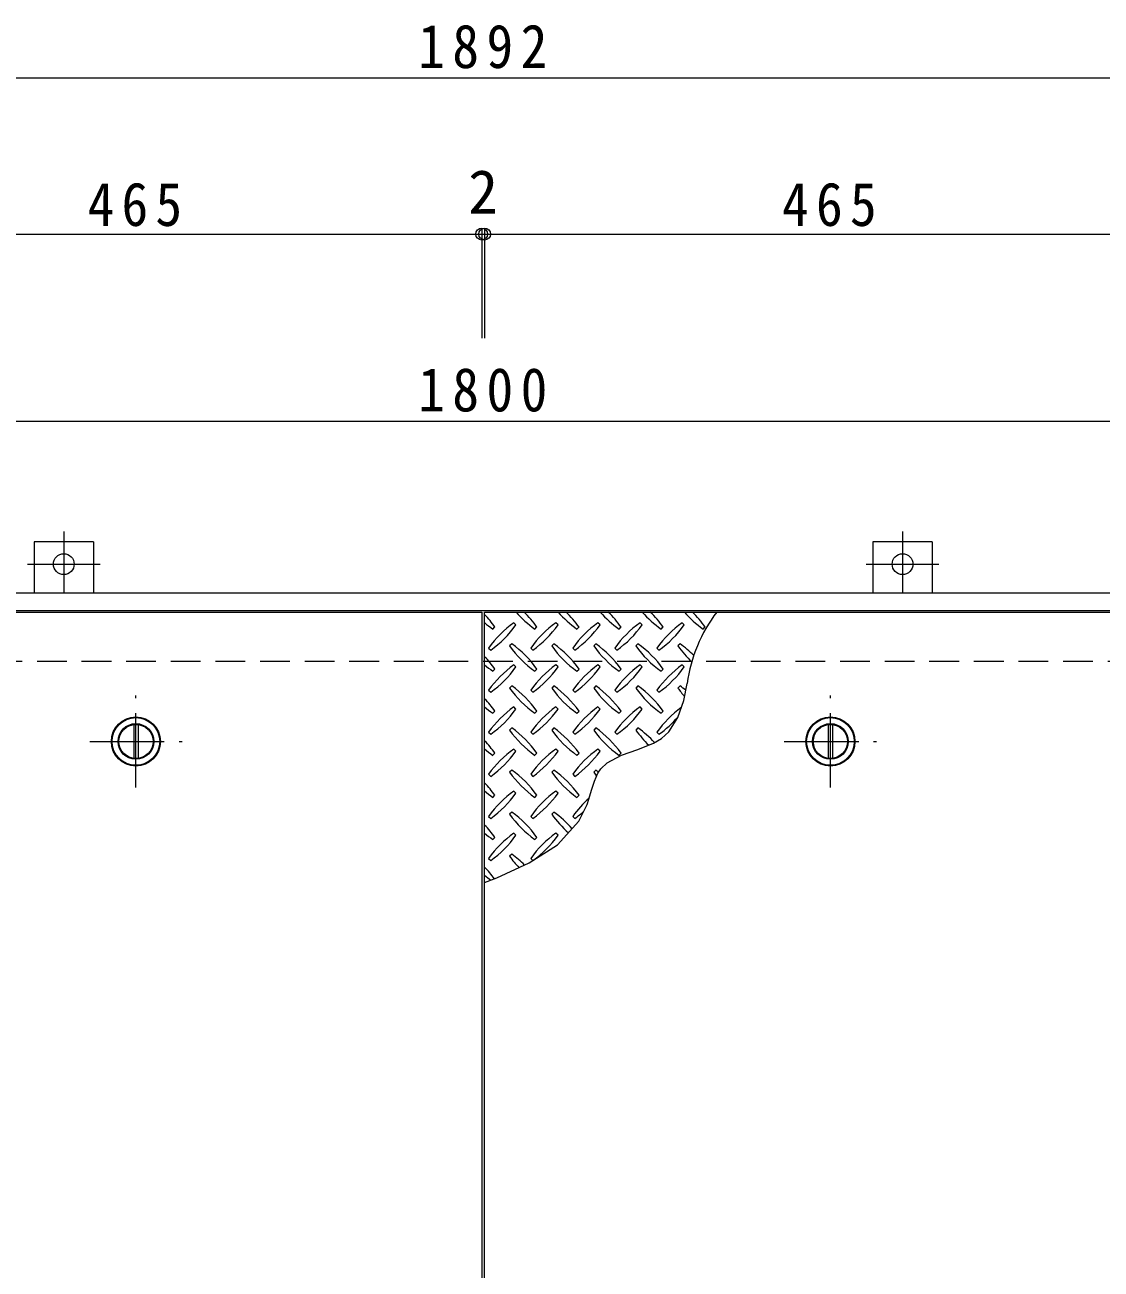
# Model space of a CAD drawing. Units: millimetres at full size, sheet at 1:10. Extents: x -2570 to 2403, y -1962 to 1480.
# Drawn here: x -1403 to -680, y 643 to 1480 of the extents above; entities that cross this region are included whole.
import ezdxf
from ezdxf.enums import TextEntityAlignment as Align

# ---------------------------------------------------------------- set-up
doc = ezdxf.new("R2010")
doc.units = ezdxf.units.MM
doc.header["$LTSCALE"] = 10
doc.header["$PDMODE"] = 32
doc.header["$PDSIZE"] = 8
doc.linetypes.add('CHAIN1', pattern=[8, 5, -1, 1, -1])
doc.linetypes.add('DASHED2', pattern=[3, 2, -1])
for name, color, linetype, lineweight in [('0-1', 2, 'DASHED2', 9), ('0-2', 3, 'Continuous', 9), ('0-3', 2, 'Continuous', 9), ('0-9', 134, 'Continuous', 5), ('0-C', 2, 'Continuous', 9), ('0-E', 3, 'Continuous', 9), ('0-F', 7, 'Continuous', 9)]:
    doc.layers.add(name, color=color, linetype=linetype, lineweight=lineweight)
doc.styles.add('ＭＳ ゴシック', font='')
doc.styles.get('ＭＳ ゴシック').set_extended_font_data('MS Gothic')

msp = doc.modelspace()

# ---------------------------------------------------------------- linework, layer by layer
at = {"layer": '0-1'}
msp.add_line((-1995.15, 1051.94), (-195.15, 1051.94), dxfattribs=at)
at = {"layer": '0-2'}
for p, q in [((-1561.15, 1084.94), (-1096.15, 1084.94)), ((-1096.15, 1084.94), (-1096.15, 118.94)), ((-1094.15, 118.94), (-1094.15, 1084.94)), ((-1094.15, 1084.94), (-629.15, 1084.94))]:
    msp.add_line(p, q, dxfattribs=at)
for centre in [(-1328.65, 997.94), (-861.65, 997.94)]:
    msp.add_circle(centre, 16.5, dxfattribs=at)
at = {"layer": '0-3'}
for p, q in [((-2041.15, 1097.94), (-149.15, 1097.94)), ((-2029.15, 1085.94), (-161.15, 1085.94))]:
    msp.add_line(p, q, dxfattribs=at)
at = {"layer": '0-9'}
for p, q in [((-1088.65, 1073.47), (-1087.24, 1074.89)), ((-1073.1, 1076.3), (-1074.51, 1077.72)), ((-1060.37, 1073.47), (-1058.96, 1074.89)), ((-1044.81, 1076.3), (-1046.23, 1077.72)), ((-1032.09, 1073.47), (-1030.67, 1074.89)), ((-1016.53, 1076.3), (-1017.94, 1077.72)), ((-1003.8, 1073.47), (-1002.39, 1074.89)), ((-988.25, 1076.3), (-989.66, 1077.72)), ((-975.52, 1073.47), (-974.1, 1074.89)), ((-959.96, 1076.3), (-961.38, 1077.72)), ((-947.23, 1073.47), (-945.82, 1074.89)), ((-1075.93, 1063.57), (-1077.34, 1062.16)), ((-1047.64, 1063.57), (-1049.06, 1062.16)), ((-1019.36, 1063.57), (-1020.77, 1062.16)), ((-991.07, 1063.57), (-992.49, 1062.16)), ((-962.79, 1063.57), (-964.2, 1062.16)), ((-1091.48, 1060.74), (-1090.07, 1059.33)), ((-1063.2, 1060.74), (-1061.78, 1059.33)), ((-1034.91, 1060.74), (-1033.5, 1059.33)), ((-1006.63, 1060.74), (-1005.22, 1059.33)), ((-978.35, 1060.74), (-976.93, 1059.33)), ((-1088.65, 1045.19), (-1087.24, 1046.6)), ((-1073.1, 1048.02), (-1074.51, 1049.43)), ((-1060.37, 1045.19), (-1058.96, 1046.6)), ((-1044.81, 1048.02), (-1046.23, 1049.43)), ((-1032.09, 1045.19), (-1030.67, 1046.6)), ((-1016.53, 1048.02), (-1017.94, 1049.43)), ((-1003.8, 1045.19), (-1002.39, 1046.6)), ((-988.25, 1048.02), (-989.66, 1049.43)), ((-975.52, 1045.19), (-974.1, 1046.6)), ((-959.96, 1048.02), (-961.38, 1049.43)), ((-1091.48, 1032.46), (-1090.07, 1031.05)), ((-1075.93, 1035.29), (-1077.34, 1033.87)), ((-1063.2, 1032.46), (-1061.78, 1031.05)), ((-1047.64, 1035.29), (-1049.06, 1033.87)), ((-1034.91, 1032.46), (-1033.5, 1031.05)), ((-1019.36, 1035.29), (-1020.77, 1033.87)), ((-1006.63, 1032.46), (-1005.22, 1031.05)), ((-991.07, 1035.29), (-992.49, 1033.87)), ((-978.35, 1032.46), (-976.93, 1031.05)), ((-962.79, 1035.29), (-964.2, 1033.87)), ((-1073.1, 1019.73), (-1074.51, 1021.15)), ((-1044.81, 1019.73), (-1046.23, 1021.15)), ((-1016.53, 1019.73), (-1017.94, 1021.15)), ((-988.25, 1019.73), (-989.66, 1021.15)), ((-1088.65, 1016.9), (-1087.24, 1018.32)), ((-1060.37, 1016.9), (-1058.96, 1018.32)), ((-1032.09, 1016.9), (-1030.67, 1018.32)), ((-1003.8, 1016.9), (-1002.39, 1018.32)), ((-975.52, 1016.9), (-974.1, 1018.32)), ((-1091.48, 1004.18), (-1090.07, 1002.76)), ((-1075.93, 1007), (-1077.34, 1005.59)), ((-1063.2, 1004.18), (-1061.78, 1002.76)), ((-1047.64, 1007), (-1049.06, 1005.59)), ((-1034.91, 1004.18), (-1033.5, 1002.76)), ((-1019.36, 1007), (-1020.77, 1005.59)), ((-1006.63, 1004.18), (-1005.22, 1002.76)), ((-991.07, 1007), (-992.49, 1005.59)), ((-978.35, 1004.18), (-976.93, 1002.76)), ((-1088.65, 988.62), (-1087.24, 990.03)), ((-1073.1, 991.45), (-1074.51, 992.86)), ((-1060.37, 988.62), (-1058.96, 990.03)), ((-1044.81, 991.45), (-1046.23, 992.86)), ((-1032.09, 988.62), (-1030.67, 990.03)), ((-1016.53, 991.45), (-1017.94, 992.86)), ((-1003.8, 988.62), (-1002.39, 990.03)), ((-1075.93, 978.72), (-1077.34, 977.31)), ((-1047.64, 978.72), (-1049.06, 977.31)), ((-1019.36, 978.72), (-1020.77, 977.31)), ((-1091.48, 975.89), (-1090.07, 974.48)), ((-1063.2, 975.89), (-1061.78, 974.48)), ((-1034.91, 975.89), (-1033.5, 974.48)), ((-1073.1, 963.16), (-1074.51, 964.58)), ((-1044.81, 963.16), (-1046.23, 964.58)), ((-1088.65, 960.34), (-1087.24, 961.75)), ((-1060.37, 960.34), (-1058.96, 961.75)), ((-1032.09, 960.34), (-1030.67, 961.75)), ((-1091.48, 947.61), (-1090.07, 946.19)), ((-1075.93, 950.44), (-1077.34, 949.02)), ((-1063.2, 947.61), (-1061.78, 946.19)), ((-1047.64, 950.44), (-1049.06, 949.02)), ((-1034.91, 947.61), (-1033.5, 946.19)), ((-1088.65, 932.05), (-1087.24, 933.47)), ((-1073.1, 934.88), (-1074.51, 936.29)), ((-1060.37, 932.05), (-1058.96, 933.47)), ((-1044.81, 934.88), (-1046.23, 936.29)), ((-1075.93, 922.15), (-1077.34, 920.74)), ((-1091.48, 919.32), (-1090.07, 917.91)), ((-1063.2, 919.32), (-1061.78, 917.91))]:
    msp.add_line(p, q, dxfattribs=at)
msp.add_lwpolyline([(-1094.15, 903.03), (-1085.88, 906.36), (-1064.13, 916.31), (-1045.17, 928.48), (-1030.76, 944.26), (-1025.19, 955.61), (-1024.05, 959.09), (-1022.28, 965.23), (-1020.39, 971.23), (-1017.94, 976.7), (-1016.09, 979.48), (-1011.81, 983.6), (-1002.22, 988.7), (-991.25, 992.6), (-980.57, 996.79), (-975.17, 999.95), (-970.33, 1004.33), (-964.24, 1013.95), (-960.3, 1025.53), (-957.94, 1036.96)], dxfattribs=at)
for centre, radius, start, end in [((-1146.28, 1032.81), 72.5, 35.47272, 44.0249), ((-1018.3, 1132.52), 72.5, 221.00789, 234.5273), ((-1118, 1032.81), 72.5, 35.47272, 45.97511), ((-990.01, 1132.52), 72.5, 221.00789, 234.5273), ((-1089.72, 1032.81), 72.5, 35.47272, 45.97511), ((-961.73, 1132.52), 72.5, 221.00789, 234.5273), ((-1061.43, 1032.81), 72.5, 35.47272, 45.97511), ((-933.44, 1132.52), 72.5, 221.00789, 234.5273), ((-1033.15, 1032.81), 72.5, 35.47272, 45.97511), ((-905.16, 1132.52), 72.5, 221.00789, 234.5273), ((-856.75, 1023.2), 102.13, 142.79805, 172.25462), ((-1004.86, 1032.81), 72.5, 35.47272, 45.97511), ((-1046.58, 1132.52), 72.5, 228.99213, 234.5273), ((-1032.44, 1018.67), 72.5, 125.47272, 144.5273), ((-1132.14, 1118.37), 72.5, 305.47256, 324.5273), ((-1004.16, 1018.67), 72.5, 125.47272, 144.5273), ((-1103.86, 1118.37), 72.5, 305.47256, 324.5273), ((-975.87, 1018.67), 72.5, 125.47272, 144.5273), ((-1075.57, 1118.37), 72.5, 305.47256, 324.5273), ((-947.59, 1018.67), 72.5, 125.47272, 144.5273), ((-1047.29, 1118.37), 72.5, 305.47256, 324.5273), ((-919.3, 1018.67), 72.5, 125.47272, 144.5273), ((-1019, 1118.37), 72.5, 305.47256, 324.5273), ((-1118, 1004.53), 72.5, 35.47272, 54.5273), ((-1089.72, 1004.53), 72.5, 35.47272, 54.5273), ((-1061.43, 1004.53), 72.5, 35.47272, 54.5273), ((-1033.15, 1004.53), 72.5, 35.47272, 54.5273), ((-1004.86, 1004.53), 72.5, 44.94598, 54.5273), ((-1146.28, 1004.53), 72.5, 35.47272, 44.0249), ((-1018.3, 1104.23), 72.5, 215.47258, 234.5273), ((-990.01, 1104.23), 72.5, 215.47258, 234.5273), ((-961.73, 1104.23), 72.5, 215.47258, 234.5273), ((-933.44, 1104.23), 72.5, 215.47258, 234.5273), ((-905.16, 1104.23), 72.5, 215.47258, 226.69856), ((-1046.58, 1104.23), 72.5, 228.99213, 234.5273), ((-1032.44, 990.39), 72.5, 125.47272, 144.5273), ((-1132.14, 1090.09), 72.5, 305.47256, 324.5273), ((-1004.16, 990.39), 72.5, 125.47272, 144.5273), ((-1103.86, 1090.09), 72.5, 305.47256, 324.5273), ((-975.87, 990.39), 72.5, 125.47272, 144.5273), ((-1075.57, 1090.09), 72.5, 305.47256, 324.5273), ((-947.59, 990.39), 72.5, 125.47272, 144.5273), ((-1047.29, 1090.09), 72.5, 305.47256, 324.5273), ((-919.3, 990.39), 72.5, 125.47272, 144.5273), ((-1019, 1090.09), 72.5, 305.47256, 324.5273), ((-1018.3, 1075.95), 72.5, 215.47258, 234.5273), ((-1118, 976.25), 72.5, 35.47272, 54.5273), ((-990.01, 1075.95), 72.5, 215.47258, 234.5273), ((-1089.72, 976.25), 72.5, 35.47272, 54.5273), ((-961.73, 1075.95), 72.5, 215.47258, 234.5273), ((-1061.43, 976.25), 72.5, 35.47272, 54.5273), ((-933.44, 1075.95), 72.5, 215.47258, 234.5273), ((-1033.15, 976.25), 72.5, 35.47272, 54.5273), ((-905.16, 1075.95), 72.5, 215.47258, 221.1628), ((-1004.86, 976.25), 72.5, 50.65677, 54.5273), ((-1146.28, 976.25), 72.5, 35.47272, 44.0249), ((-1046.58, 1075.95), 72.5, 228.99213, 234.5273), ((-1032.44, 962.1), 72.5, 125.47272, 144.5273), ((-1004.16, 962.1), 72.5, 125.47272, 144.5273), ((-975.87, 962.1), 72.5, 125.47272, 144.5273), ((-947.59, 962.1), 72.5, 125.47272, 144.5273), ((-919.3, 962.1), 72.5, 126.00705, 144.5273), ((-1132.14, 1061.81), 72.5, 305.47256, 324.5273), ((-1103.86, 1061.81), 72.5, 305.47256, 324.52728), ((-1075.57, 1061.81), 72.5, 305.47256, 324.52728), ((-1047.29, 1061.81), 72.5, 305.47256, 324.52728), ((-1019, 1061.81), 72.5, 305.47256, 319.2924), ((-1018.3, 1047.66), 72.5, 215.47258, 234.5273), ((-1118, 947.96), 72.5, 35.47272, 54.5273), ((-990.01, 1047.66), 72.5, 215.47258, 234.5273), ((-1089.72, 947.96), 72.5, 35.47272, 54.5273), ((-961.73, 1047.66), 72.5, 215.47258, 234.5273), ((-1061.43, 947.96), 72.5, 35.47272, 54.5273), ((-933.44, 1047.66), 72.5, 215.47258, 225.99713), ((-1033.15, 947.96), 72.5, 42.74814, 54.5273), ((-1146.28, 947.96), 72.5, 35.47272, 44.0249), ((-1046.58, 1047.66), 72.5, 228.99213, 234.5273), ((-1032.44, 933.82), 72.5, 125.47272, 144.5273), ((-1132.14, 1033.52), 72.5, 305.47256, 324.5273), ((-1004.16, 933.82), 72.5, 125.47272, 144.5273), ((-1103.86, 1033.52), 72.5, 305.47256, 324.5273), ((-975.87, 933.82), 72.5, 125.47272, 144.5273), ((-1075.57, 1033.52), 72.5, 305.47256, 324.5273), ((-1118, 919.68), 72.5, 35.47272, 54.5273), ((-1089.72, 919.68), 72.5, 35.47272, 54.5273), ((-1061.43, 919.68), 72.5, 52.70831, 54.5273), ((-1018.3, 1019.38), 72.5, 215.47258, 234.5273), ((-990.01, 1019.38), 72.5, 215.47258, 234.5273), ((-961.73, 1019.38), 72.5, 215.47258, 218.03572), ((-1146.28, 919.68), 72.5, 35.47272, 44.0249), ((-1046.58, 1019.38), 72.5, 228.99213, 234.5273), ((-1032.44, 905.53), 72.5, 125.47272, 144.5273), ((-1132.14, 1005.24), 72.5, 305.47256, 324.5273), ((-1004.16, 905.53), 72.5, 125.47272, 144.5273), ((-1103.86, 1005.24), 72.5, 305.47256, 324.5273), ((-975.87, 905.53), 72.5, 131.38763, 144.5273), ((-1018.3, 991.09), 72.5, 215.47258, 234.5273), ((-1118, 891.39), 72.5, 35.47272, 54.5273), ((-990.01, 991.09), 72.5, 215.47258, 228.77962), ((-1089.72, 891.39), 72.5, 41.35275, 54.5273), ((-1075.57, 1005.24), 72.5, 305.47256, 311.59831), ((-1146.28, 891.39), 72.5, 35.47272, 44.0249), ((-1046.58, 991.09), 72.5, 228.99213, 234.5273), ((-1032.44, 877.25), 72.5, 125.47272, 144.5273), ((-1132.14, 976.95), 72.5, 305.47256, 324.5273), ((-1004.16, 877.25), 72.5, 125.47272, 144.5273), ((-1103.86, 976.95), 72.5, 305.47256, 324.5273), ((-1018.3, 962.81), 72.5, 215.47258, 223.25978), ((-1118, 863.11), 72.5, 45.57452, 54.5273), ((-1146.28, 863.11), 72.5, 35.94795, 44.0249), ((-1046.58, 962.81), 72.5, 228.99213, 233.25279)]:
    msp.add_arc(centre, radius, start, end, dxfattribs=at)
at = {"layer": '0-C', "linetype": 'CHAIN1'}
for p, q in [((-1328.65, 966.94), (-1328.65, 1028.94)), ((-861.65, 966.94), (-861.65, 1028.94)), ((-1359.65, 997.94), (-1297.65, 997.94)), ((-892.65, 997.94), (-830.65, 997.94))]:
    msp.add_line(p, q, dxfattribs=at)
at = {"layer": '0-C'}
for p, q in [((-1330.15, 1009.35), (-1330.15, 986.54)), ((-1327.15, 1009.35), (-1327.15, 986.54)), ((-863.15, 1009.35), (-863.15, 986.54)), ((-860.15, 1009.35), (-860.15, 986.54))]:
    msp.add_line(p, q, dxfattribs=at)
for centre, radius in [((-1328.65, 997.94), 16), ((-861.65, 997.94), 16), ((-1328.65, 997.94), 12), ((-1328.65, 997.94), 11.5), ((-861.65, 997.94), 12), ((-861.65, 997.94), 11.5)]:
    msp.add_circle(centre, radius, dxfattribs=at)
at = {"layer": '0-E', "linetype": 'CHAIN1'}
for p, q in [((-1377.15, 1139.12), (-1377.15, 1097.94)), ((-813.15, 1139.12), (-813.15, 1097.94)), ((-1401.53, 1117.14), (-1352.78, 1117.14)), ((-837.53, 1117.14), (-788.78, 1117.14))]:
    msp.add_line(p, q, dxfattribs=at)
at = {"layer": '0-E'}
for p, q in [((-1357.15, 1132.14), (-1397.15, 1132.14)), ((-1397.15, 1132.14), (-1397.15, 1097.94)), ((-1357.15, 1132.14), (-1357.15, 1097.94)), ((-833.15, 1132.14), (-833.15, 1097.94)), ((-793.15, 1132.14), (-833.15, 1132.14)), ((-793.15, 1132.14), (-793.15, 1097.94))]:
    msp.add_line(p, q, dxfattribs=at)
for centre in [(-1377.15, 1117.14), (-813.15, 1117.14)]:
    msp.add_circle(centre, 7, dxfattribs=at)
at = {"layer": '0-F'}
for p, q in [((-2041.15, 1444.16), (-149.15, 1444.16)), ((-1561.15, 1339.02), (-1096.15, 1339.02)), ((-1096.15, 1342.02), (-1096.15, 1269.14)), ((-1096.15, 1339.02), (-1094.15, 1339.02)), ((-1094.15, 1342.02), (-1094.15, 1269.14)), ((-1094.15, 1339.02), (-629.15, 1339.02)), ((-1995.15, 1213.35), (-195.15, 1213.35))]:
    msp.add_line(p, q, dxfattribs=at)
for p in [(-1096.15, 1339.02), (-1094.15, 1339.02)]:
    msp.add_point(p, dxfattribs=at)

# ---------------------------------------------------------------- texts
at = {"layer": '0-F', "color": 2, "style": 'ＭＳ ゴシック'}
msp.add_text('2', height=29.33, dxfattribs=at).set_placement((-1105.15, 1344.02), align=Align.BOTTOM_LEFT)
at = {"layer": '0-F', "color": 2, "char_height": 29.33, "attachment_point": 7, "style": 'ＭＳ ゴシック'}
for s, insert in [('\\T1.28;\\W0.9;1892', (-1138.9, 1450.16)), ('\\T1.27;\\W0.9;465', (-1361.15, 1344.02)), ('\\T1.27;\\W0.9;465', (-894.15, 1344.02)), ('\\T1.28;\\W0.9;1800', (-1138.9, 1219.35))]:
    msp.add_mtext(s, dxfattribs=dict(at, insert=insert))

doc.saveas('drawing.dxf')
